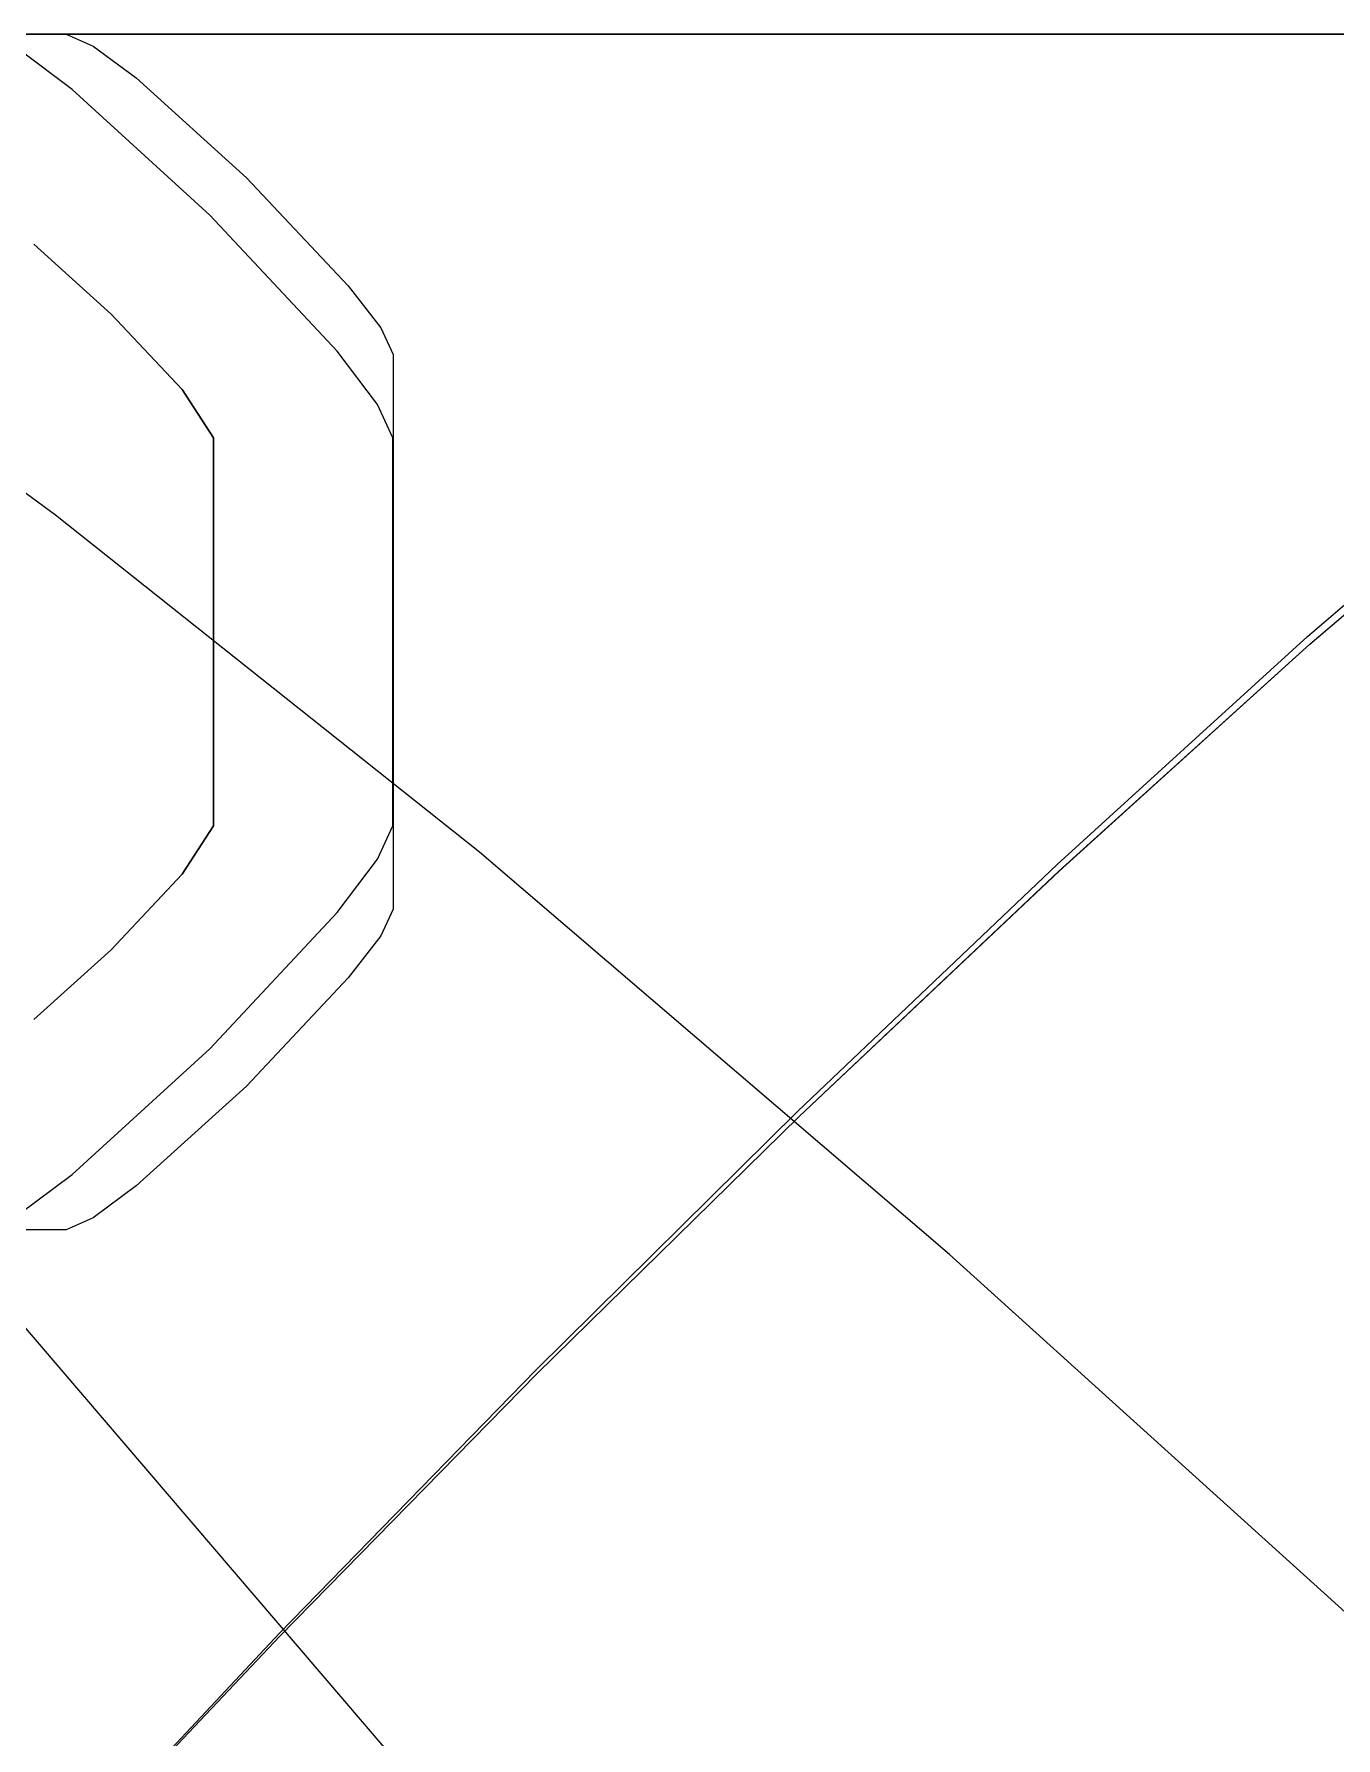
# Model space of a CAD drawing. Extents: x 0 to 141, y -114 to 28.
# Drawn here: x 19.75 to 50.49, y -12.92 to 27.3 of the extents above; entities that cross this region are included whole.
import ezdxf

# ---------------------------------------------------------------- set-up
doc = ezdxf.new("R2010")
doc.units = 0

msp = doc.modelspace()

# ---------------------------------------------------------------- linework, layer by layer
at = {"layer": 'Layer 1'}
for p, q in [((0, 27.2993), (70.5555, 27.2993)), ((141.111, 27.2993), (0, 27.2993)), ((141.111, 27.2993), (0, 27.2993)), ((141.111, 27.2993), (0, 27.2993)), ((0, 27.2993), (70.5555, 27.2993)), ((141.111, 27.2993), (0, 27.2993)), ((141.111, 27.2993), (0, 27.2993)), ((0, 27.2993), (70.5555, 27.2993)), ((141.111, 27.2993), (0, 27.2993)), ((0, 27.2993), (70.5555, 27.2993)), ((0, 27.2993), (70.5555, 27.2993)), ((0, 27.2993), (70.5555, 27.2993)), ((0, 27.2993), (70.5555, 27.2993)), ((0, 27.2993), (70.5555, 27.2993)), ((0, 27.2993), (70.5555, 27.2993)), ((0, 27.2993), (70.5555, 27.2993)), ((0, 27.2993), (70.5555, 27.2993)), ((0, 27.2993), (70.5555, 27.2993)), ((0, 27.2993), (70.5555, 27.2993)), ((0, 27.2993), (70.5555, 27.2993)), ((0, 27.2993), (70.5555, 27.2993)), ((0, 27.2993), (70.5555, 27.2993)), ((141.111, 27.2993), (0, 27.2993)), ((141.111, 27.2993), (0, 27.2993)), ((141.111, 27.2993), (0, 27.2993)), ((141.111, 27.2993), (0, 27.2993)), ((0, 27.2993), (70.5555, 27.2993)), ((0, 27.2993), (70.5555, 27.2993)), ((0, 27.2993), (70.5555, 27.2993)), ((0, 27.2993), (70.5555, 27.2993)), ((0, 27.2993), (70.5555, 27.2993)), ((141.111, 27.2993), (0, 27.2993)), ((0, 27.2993), (70.5555, 27.2993)), ((141.111, 27.2993), (0, 27.2993)), ((0, 27.2993), (70.5555, 27.2993)), ((0, 27.2993), (70.5555, 27.2993)), ((0, 27.2993), (70.5555, 27.2993)), ((0, 27.2993), (70.5555, 27.2993)), ((0, 27.2993), (70.5555, 27.2993)), ((0, 27.2993), (70.5555, 27.2993)), ((141.111, 27.2993), (0, 27.2993)), ((141.111, 27.2993), (0, 27.2993)), ((141.111, 27.2993), (0, 27.2993)), ((141.111, 27.2993), (0, 27.2993)), ((141.111, 27.2993), (0, 27.2993)), ((0, 27.2993), (70.5555, 27.2993)), ((0, 27.2993), (70.5555, 27.2993)), ((0, 27.2993), (70.5555, 27.2993)), ((0, 27.2993), (70.5555, 27.2993)), ((0, 27.2993), (70.5555, 27.2993)), ((141.111, 27.2993), (0, 27.2993)), ((141.111, 27.2993), (0, 27.2993)), ((141.111, 27.2993), (0, 27.2993)), ((0, 27.2993), (70.5555, 27.2993)), ((0, 27.2993), (70.5555, 27.2993)), ((141.111, 27.2993), (0, 27.2993)), ((0, 27.2993), (70.5555, 27.2993)), ((0, 27.2993), (70.5555, 27.2993)), ((0, 27.2993), (70.5555, 27.2993)), ((0, 27.2993), (70.5555, 27.2993)), ((0, 27.2993), (70.5555, 27.2993)), ((0, 27.2993), (70.5555, 27.2993)), ((0, 27.2993), (70.5555, 27.2993)), ((0, 27.2993), (70.5555, 27.2993)), ((0, 27.2993), (70.5555, 27.2993)), ((141.111, 27.2993), (0, 27.2993)), ((141.111, 27.2993), (0, 27.2993)), ((141.111, 27.2993), (0, 27.2993)), ((0, 27.2993), (70.5555, 27.2993)), ((0, 27.2993), (70.5555, 27.2993)), ((0, 27.2993), (70.5555, 27.2993)), ((0, 27.2993), (70.5555, 27.2993)), ((141.111, 27.2993), (0, 27.2993)), ((0, 27.2993), (70.5555, 27.2993)), ((141.111, 27.2993), (0, 27.2993)), ((0, 27.2993), (70.5555, 27.2993)), ((0, 27.2993), (70.5555, 27.2993)), ((0, 27.2993), (70.5555, 27.2993)), ((141.111, 27.2993), (0, 27.2993)), ((141.111, 27.2993), (0, 27.2993)), ((0, 27.2993), (70.5555, 27.2993)), ((141.111, 27.2993), (0, 27.2993)), ((0, 27.2993), (70.5555, 27.2993)), ((0, 27.2993), (70.5555, 27.2993)), ((141.111, 27.2993), (0, 27.2993)), ((0, 27.2993), (70.5555, 27.2993)), ((141.111, 27.2993), (0, 27.2993)), ((0, 27.2993), (70.5555, 27.2993)), ((0, 27.2993), (70.5555, 27.2993)), ((0, 27.2993), (70.5555, 27.2993)), ((0, 27.2993), (70.5555, 27.2993)), ((141.111, 27.2993), (0, 27.2993)), ((0, 27.2993), (70.5555, 27.2993)), ((141.111, 27.2993), (0, 27.2993)), ((141.111, 27.2993), (0, 27.2993)), ((0, 27.2993), (70.5555, 27.2993)), ((141.111, 27.2993), (0, 27.2993)), ((141.111, 27.2993), (0, 27.2993)), ((0, 27.2993), (70.5555, 27.2993)), ((0, 27.2993), (70.5555, 27.2993)), ((0, 27.2993), (70.5555, 27.2993)), ((141.111, 27.2993), (0, 27.2993)), ((0, 27.2993), (70.5555, 27.2993)), ((0, 27.2993), (70.5555, 27.2993)), ((0, 27.2993), (70.5555, 27.2993)), ((141.111, 27.2993), (0, 27.2993)), ((0, 27.2993), (70.5555, 27.2993)), ((0, 27.2993), (70.5555, 27.2993)), ((7.71482, 27.2993), (20.5071, 27.2993)), ((7.71482, 27.2993), (20.5071, 27.2993)), ((7.71482, 27.2993), (20.5071, 27.2993)), ((20.5071, 27.2993), (21.144178, 27.017146)), ((20.5071, 27.2993), (21.144178, 27.017146)), ((20.5071, 27.2993), (21.144178, 27.017146)), ((21.144178, 27.017146), (22.161958, 26.264402)), ((21.144178, 27.017146), (22.161958, 26.264402)), ((21.144178, 27.017146), (22.161958, 26.264402)), ((20.652623, 25.993373), (19.382169, 26.94158)), ((20.652623, 25.993373), (19.382169, 26.94158)), ((20.652623, 25.993373), (19.382169, 26.94158)), ((22.161958, 26.264402), (24.765538, 23.909437)), ((22.161958, 26.264402), (24.765538, 23.909437)), ((22.161958, 26.264402), (24.765538, 23.909437)), ((23.902513, 23.026913), (20.652623, 25.993373)), ((23.902513, 23.026913), (20.652623, 25.993373)), ((23.902513, 23.026913), (20.652623, 25.993373)), ((24.765538, 23.909437), (27.169673, 21.359005)), ((24.765538, 23.909437), (27.169673, 21.359005)), ((24.765538, 23.909437), (27.169673, 21.359005)), ((26.90342, 19.814245), (23.902513, 23.026913)), ((26.90342, 19.814245), (23.902513, 23.026913)), ((26.90342, 19.814245), (23.902513, 23.026913)), ((21.567163, 20.691412), (19.745133, 22.339458)), ((19.745133, 22.339458), (21.567163, 20.691412)), ((21.567163, 20.691412), (19.745133, 22.339458)), ((19.745133, 22.339458), (21.567163, 20.691412)), ((21.567163, 20.691412), (19.745133, 22.339458)), ((19.745133, 22.339458), (21.567163, 20.691412)), ((27.169673, 21.359005), (27.938148, 20.361924)), ((27.169673, 21.359005), (27.938148, 20.361924)), ((27.169673, 21.359005), (27.938148, 20.361924)), ((23.249561, 18.906586), (21.567163, 20.691412)), ((21.567163, 20.691412), (23.249561, 18.906586)), ((23.249561, 18.906586), (21.567163, 20.691412)), ((21.567163, 20.691412), (23.249561, 18.906586)), ((23.249561, 18.906586), (21.567163, 20.691412)), ((21.567163, 20.691412), (23.249561, 18.906586)), ((27.938148, 20.361924), (28.2262, 19.7377)), ((27.938148, 20.361924), (28.2262, 19.7377)), ((27.938148, 20.361924), (28.2262, 19.7377)), ((27.862648, 18.558281), (26.90342, 19.814245)), ((27.862648, 18.558281), (26.90342, 19.814245)), ((27.862648, 18.558281), (26.90342, 19.814245)), ((28.2262, 19.7377), (28.2262, 6.64319)), ((28.2262, 19.7377), (28.2262, 6.64319)), ((28.2262, 19.7377), (28.2262, 6.64319)), ((20.257338, 15.946454), (15.760453, 19.244655)), ((20.257338, 15.946454), (15.760453, 19.244655)), ((20.257338, 15.946454), (15.760453, 19.244655)), ((20.257338, 15.946454), (15.760453, 19.244655)), ((20.257338, 15.946454), (15.760453, 19.244655)), ((20.257338, 15.946454), (15.760453, 19.244655)), ((20.257338, 15.946454), (15.760453, 19.244655)), ((20.257338, 15.946454), (15.760453, 19.244655)), ((20.257338, 15.946454), (15.760453, 19.244655)), ((20.257338, 15.946454), (15.760453, 19.244655)), ((20.257338, 15.946454), (15.760453, 19.244655)), ((20.257338, 15.946454), (15.760453, 19.244655)), ((20.257338, 15.946454), (15.760453, 19.244655)), ((20.257338, 15.946454), (15.760453, 19.244655)), ((20.257338, 15.946454), (15.760453, 19.244655)), ((20.257338, 15.946454), (15.760453, 19.244655)), ((20.257338, 15.946454), (15.760453, 19.244655)), ((20.257338, 15.946454), (15.760453, 19.244655)), ((20.257338, 15.946454), (15.760453, 19.244655)), ((20.257338, 15.946454), (15.760453, 19.244655)), ((20.257338, 15.946454), (15.760453, 19.244655)), ((20.257338, 15.946454), (15.760453, 19.244655)), ((20.257338, 15.946454), (15.760453, 19.244655)), ((20.257338, 15.946454), (15.760453, 19.244655)), ((20.257338, 15.946454), (15.760453, 19.244655)), ((20.257338, 15.946454), (15.760453, 19.244655)), ((20.257338, 15.946454), (15.760453, 19.244655)), ((20.257338, 15.946454), (15.760453, 19.244655)), ((20.257338, 15.946454), (15.760453, 19.244655)), ((23.9889, 17.772), (23.249561, 18.906586)), ((23.249561, 18.906586), (23.9889, 17.772)), ((23.9889, 17.772), (23.249561, 18.906586)), ((23.249561, 18.906586), (23.9889, 17.772)), ((23.9889, 17.772), (23.249561, 18.906586)), ((23.249561, 18.906586), (23.9889, 17.772)), ((28.2222, 17.772), (27.862648, 18.558281)), ((28.2222, 17.772), (27.862648, 18.558281)), ((28.2222, 17.772), (27.862648, 18.558281)), ((23.9889, 8.60802), (23.9889, 17.772)), ((23.9889, 17.772), (23.9889, 8.60802)), ((23.9889, 8.60802), (23.9889, 17.772)), ((23.9889, 17.772), (23.9889, 8.60802)), ((23.9889, 8.60802), (23.9889, 17.772)), ((23.9889, 17.772), (23.9889, 8.60802)), ((28.2222, 8.6083), (28.2222, 17.772)), ((28.2222, 8.6083), (28.2222, 17.772)), ((28.2222, 8.6083), (28.2222, 17.772)), ((49.817876, 13.078222), (55.354216, 17.849802)), ((49.873107, 12.896801), (55.419989, 17.64462)), ((49.873107, 12.896801), (55.419989, 17.64462)), ((49.873107, 12.896801), (55.419989, 17.64462)), ((49.873107, 12.896801), (55.419989, 17.64462)), ((49.873107, 12.896801), (55.419989, 17.64462)), ((49.873107, 12.896801), (55.419989, 17.64462)), ((49.873107, 12.896801), (55.419989, 17.64462)), ((49.873107, 12.896801), (55.419989, 17.64462)), ((49.873107, 12.896801), (55.419989, 17.64462)), ((49.873107, 12.896801), (55.419989, 17.64462)), ((49.873107, 12.896801), (55.419989, 17.64462)), ((49.873107, 12.896801), (55.419989, 17.64462)), ((49.873107, 12.896801), (55.419989, 17.64462)), ((49.873107, 12.896801), (55.419989, 17.64462)), ((49.873107, 12.896801), (55.419989, 17.64462)), ((49.873107, 12.896801), (55.419989, 17.64462)), ((49.873107, 12.896801), (55.419989, 17.64462)), ((49.873107, 12.896801), (55.419989, 17.64462)), ((49.873107, 12.896801), (55.419989, 17.64462)), ((49.873107, 12.896801), (55.419989, 17.64462)), ((49.873107, 12.896801), (55.419989, 17.64462)), ((49.873107, 12.896801), (55.419989, 17.64462)), ((49.873107, 12.896801), (55.419989, 17.64462)), ((49.873107, 12.896801), (55.419989, 17.64462)), ((49.873107, 12.896801), (55.419989, 17.64462)), ((49.873107, 12.896801), (55.419989, 17.64462)), ((49.873107, 12.896801), (55.419989, 17.64462)), ((49.873107, 12.896801), (55.419989, 17.64462)), ((49.873107, 12.896801), (55.419989, 17.64462)), ((49.873107, 12.896801), (55.419989, 17.64462)), ((49.873107, 12.896801), (55.419989, 17.64462)), ((49.873107, 12.896801), (55.419989, 17.64462)), ((49.873107, 12.896801), (55.419989, 17.64462)), ((49.873107, 12.896801), (55.419989, 17.64462)), ((49.873615, 12.897537), (55.42026, 17.645125)), ((49.873615, 12.897537), (55.42026, 17.645125)), ((49.873615, 12.897537), (55.42026, 17.645125)), ((49.873615, 12.897537), (55.42026, 17.645125)), ((49.873615, 12.897537), (55.42026, 17.645125)), ((49.873615, 12.897537), (55.42026, 17.645125)), ((49.873615, 12.897537), (55.42026, 17.645125)), ((49.873615, 12.897537), (55.42026, 17.645125)), ((49.873615, 12.897537), (55.42026, 17.645125)), ((49.873615, 12.897537), (55.42026, 17.645125)), ((49.873615, 12.897537), (55.42026, 17.645125)), ((49.873615, 12.897537), (55.42026, 17.645125)), ((49.873615, 12.897537), (55.42026, 17.645125)), ((49.873615, 12.897537), (55.42026, 17.645125)), ((49.873615, 12.897537), (55.42026, 17.645125)), ((49.873615, 12.897537), (55.42026, 17.645125)), ((49.873615, 12.897537), (55.42026, 17.645125)), ((49.873615, 12.897537), (55.42026, 17.645125)), ((49.873615, 12.897537), (55.42026, 17.645125)), ((49.873615, 12.897537), (55.42026, 17.645125)), ((49.873615, 12.897537), (55.42026, 17.645125)), ((49.873615, 12.897537), (55.42026, 17.645125)), ((49.873615, 12.897537), (55.42026, 17.645125)), ((49.873615, 12.897537), (55.42026, 17.645125)), ((49.873615, 12.897537), (55.42026, 17.645125)), ((49.873615, 12.897537), (55.42026, 17.645125)), ((49.874702, 12.897203), (55.421508, 17.644902)), ((49.874702, 12.897203), (55.421508, 17.644902)), ((49.874702, 12.897203), (55.421508, 17.644902)), ((49.874702, 12.897203), (55.421508, 17.644902)), ((49.874702, 12.897203), (55.421508, 17.644902)), ((49.874702, 12.897203), (55.421508, 17.644902)), ((49.874702, 12.897203), (55.421508, 17.644902)), ((49.874702, 12.897203), (55.421508, 17.644902)), ((49.874702, 12.897203), (55.421508, 17.644902)), ((49.874702, 12.897203), (55.421508, 17.644902)), ((49.874702, 12.897203), (55.421508, 17.644902)), ((49.874702, 12.897203), (55.421508, 17.644902)), ((49.874702, 12.897203), (55.421508, 17.644902)), ((49.874702, 12.897203), (55.421508, 17.644902)), ((49.874702, 12.897203), (55.421508, 17.644902)), ((49.874702, 12.897203), (55.421508, 17.644902)), ((49.874702, 12.897203), (55.421508, 17.644902)), ((49.874702, 12.897203), (55.421508, 17.644902)), ((49.874702, 12.897203), (55.421508, 17.644902)), ((49.874702, 12.897203), (55.421508, 17.644902)), ((49.874702, 12.897203), (55.421508, 17.644902)), ((49.874702, 12.897203), (55.421508, 17.644902)), ((49.874702, 12.897203), (55.421508, 17.644902)), ((49.874702, 12.897203), (55.421508, 17.644902)), ((49.874702, 12.897203), (55.421508, 17.644902)), ((49.874702, 12.897203), (55.421508, 17.644902)), ((49.874702, 12.897203), (55.421508, 17.644902)), ((49.874702, 12.897203), (55.421508, 17.644902)), ((49.874702, 12.897203), (55.421508, 17.644902)), ((49.874702, 12.897203), (55.421508, 17.644902)), ((49.874702, 12.897203), (55.421508, 17.644902)), ((49.874702, 12.897203), (55.421508, 17.644902)), ((49.874702, 12.897203), (55.421508, 17.644902)), ((49.874702, 12.897203), (55.421508, 17.644902)), ((49.874702, 12.897203), (55.421508, 17.644902)), ((49.874702, 12.897203), (55.421508, 17.644902)), ((49.874702, 12.897203), (55.421508, 17.644902)), ((49.874702, 12.897203), (55.421508, 17.644902)), ((49.874702, 12.897203), (55.421508, 17.644902)), ((49.874702, 12.897203), (55.421508, 17.644902)), ((30.268111, 7.990569), (20.257338, 15.946454)), ((30.268111, 7.990569), (20.257338, 15.946454)), ((30.268111, 7.990569), (20.257338, 15.946454)), ((30.268111, 7.990569), (20.257338, 15.946454)), ((30.268111, 7.990569), (20.257338, 15.946454)), ((30.268111, 7.990569), (20.257338, 15.946454)), ((30.268111, 7.990569), (20.257338, 15.946454)), ((30.268111, 7.990569), (20.257338, 15.946454)), ((30.268111, 7.990569), (20.257338, 15.946454)), ((30.268111, 7.990569), (20.257338, 15.946454)), ((30.268111, 7.990569), (20.257338, 15.946454)), ((30.268111, 7.990569), (20.257338, 15.946454)), ((30.268111, 7.990569), (20.257338, 15.946454)), ((30.268111, 7.990569), (20.257338, 15.946454)), ((30.268111, 7.990569), (20.257338, 15.946454)), ((30.268111, 7.990569), (20.257338, 15.946454)), ((30.268111, 7.990569), (20.257338, 15.946454)), ((30.268111, 7.990569), (20.257338, 15.946454)), ((30.268111, 7.990569), (20.257338, 15.946454)), ((30.268111, 7.990569), (20.257338, 15.946454)), ((30.268111, 7.990569), (20.257338, 15.946454)), ((30.268111, 7.990569), (20.257338, 15.946454)), ((30.268111, 7.990569), (20.257338, 15.946454)), ((30.268111, 7.990569), (20.257338, 15.946454)), ((30.268111, 7.990569), (20.257338, 15.946454)), ((30.268111, 7.990569), (20.257338, 15.946454)), ((30.268111, 7.990569), (20.257338, 15.946454)), ((30.268111, 7.990569), (20.257338, 15.946454)), ((30.268111, 7.990569), (20.257338, 15.946454)), ((43.905222, 7.698022), (49.817876, 13.078222)), ((43.948784, 7.543131), (49.873107, 12.896801)), ((43.948784, 7.543131), (49.873107, 12.896801)), ((43.948784, 7.543131), (49.873107, 12.896801)), ((43.948784, 7.543131), (49.873107, 12.896801)), ((43.948784, 7.543131), (49.873107, 12.896801)), ((43.948784, 7.543131), (49.873107, 12.896801)), ((43.948784, 7.543131), (49.873107, 12.896801)), ((43.948784, 7.543131), (49.873107, 12.896801)), ((43.948784, 7.543131), (49.873107, 12.896801)), ((43.948784, 7.543131), (49.873107, 12.896801)), ((43.948784, 7.543131), (49.873107, 12.896801)), ((43.948784, 7.543131), (49.873107, 12.896801)), ((43.948784, 7.543131), (49.873107, 12.896801)), ((43.948784, 7.543131), (49.873107, 12.896801)), ((43.948784, 7.543131), (49.873107, 12.896801)), ((43.948784, 7.543131), (49.873107, 12.896801)), ((43.948784, 7.543131), (49.873107, 12.896801)), ((43.948784, 7.543131), (49.873107, 12.896801)), ((43.948784, 7.543131), (49.873107, 12.896801)), ((43.948784, 7.543131), (49.873107, 12.896801)), ((43.948784, 7.543131), (49.873107, 12.896801)), ((43.948784, 7.543131), (49.873107, 12.896801)), ((43.948784, 7.543131), (49.873107, 12.896801)), ((43.948784, 7.543131), (49.873107, 12.896801)), ((43.948784, 7.543131), (49.873107, 12.896801)), ((43.948784, 7.543131), (49.873107, 12.896801)), ((43.948784, 7.543131), (49.873107, 12.896801)), ((43.948784, 7.543131), (49.873107, 12.896801)), ((43.948784, 7.543131), (49.873107, 12.896801)), ((43.948784, 7.543131), (49.873107, 12.896801)), ((43.948784, 7.543131), (49.873107, 12.896801)), ((43.948784, 7.543131), (49.873107, 12.896801)), ((43.948784, 7.543131), (49.873107, 12.896801)), ((43.948784, 7.543131), (49.873107, 12.896801)), ((43.949448, 7.544117), (49.873615, 12.897537)), ((43.949448, 7.544117), (49.873615, 12.897537)), ((43.949448, 7.544117), (49.873615, 12.897537)), ((43.949448, 7.544117), (49.873615, 12.897537)), ((43.949448, 7.544117), (49.873615, 12.897537)), ((43.949448, 7.544117), (49.873615, 12.897537)), ((43.949448, 7.544117), (49.873615, 12.897537)), ((43.949448, 7.544117), (49.873615, 12.897537)), ((43.949448, 7.544117), (49.873615, 12.897537)), ((43.949448, 7.544117), (49.873615, 12.897537)), ((43.949448, 7.544117), (49.873615, 12.897537)), ((43.949448, 7.544117), (49.873615, 12.897537)), ((43.949448, 7.544117), (49.873615, 12.897537)), ((43.949448, 7.544117), (49.873615, 12.897537)), ((43.949448, 7.544117), (49.873615, 12.897537)), ((43.949448, 7.544117), (49.873615, 12.897537)), ((43.949448, 7.544117), (49.873615, 12.897537)), ((43.949448, 7.544117), (49.873615, 12.897537)), ((43.949448, 7.544117), (49.873615, 12.897537)), ((43.949448, 7.544117), (49.873615, 12.897537)), ((43.949448, 7.544117), (49.873615, 12.897537)), ((43.949448, 7.544117), (49.873615, 12.897537)), ((43.949448, 7.544117), (49.873615, 12.897537)), ((43.949448, 7.544117), (49.873615, 12.897537)), ((43.949448, 7.544117), (49.873615, 12.897537)), ((43.949448, 7.544117), (49.873615, 12.897537)), ((43.950366, 7.543658), (49.874702, 12.897203)), ((43.950366, 7.543658), (49.874702, 12.897203)), ((43.950366, 7.543658), (49.874702, 12.897203)), ((43.950366, 7.543658), (49.874702, 12.897203)), ((43.950366, 7.543658), (49.874702, 12.897203)), ((43.950366, 7.543658), (49.874702, 12.897203)), ((43.950366, 7.543658), (49.874702, 12.897203)), ((43.950366, 7.543658), (49.874702, 12.897203)), ((43.950366, 7.543658), (49.874702, 12.897203)), ((43.950366, 7.543658), (49.874702, 12.897203)), ((43.950366, 7.543658), (49.874702, 12.897203)), ((43.950366, 7.543658), (49.874702, 12.897203)), ((43.950366, 7.543658), (49.874702, 12.897203)), ((43.950366, 7.543658), (49.874702, 12.897203)), ((43.950366, 7.543658), (49.874702, 12.897203)), ((43.950366, 7.543658), (49.874702, 12.897203)), ((43.950366, 7.543658), (49.874702, 12.897203)), ((43.950366, 7.543658), (49.874702, 12.897203)), ((43.950366, 7.543658), (49.874702, 12.897203)), ((43.950366, 7.543658), (49.874702, 12.897203)), ((43.950366, 7.543658), (49.874702, 12.897203)), ((43.950366, 7.543658), (49.874702, 12.897203)), ((43.950366, 7.543658), (49.874702, 12.897203)), ((43.950366, 7.543658), (49.874702, 12.897203)), ((43.950366, 7.543658), (49.874702, 12.897203)), ((43.950366, 7.543658), (49.874702, 12.897203)), ((43.950366, 7.543658), (49.874702, 12.897203)), ((43.950366, 7.543658), (49.874702, 12.897203)), ((43.950366, 7.543658), (49.874702, 12.897203)), ((43.950366, 7.543658), (49.874702, 12.897203)), ((43.950366, 7.543658), (49.874702, 12.897203)), ((43.950366, 7.543658), (49.874702, 12.897203)), ((43.950366, 7.543658), (49.874702, 12.897203)), ((43.950366, 7.543658), (49.874702, 12.897203)), ((43.950366, 7.543658), (49.874702, 12.897203)), ((43.950366, 7.543658), (49.874702, 12.897203)), ((43.950366, 7.543658), (49.874702, 12.897203)), ((43.950366, 7.543658), (49.874702, 12.897203)), ((43.950366, 7.543658), (49.874702, 12.897203)), ((43.950366, 7.543658), (49.874702, 12.897203)), ((23.249416, 7.47293), (23.9889, 8.60802)), ((23.9889, 8.60802), (23.249416, 7.472859)), ((23.249416, 7.47293), (23.9889, 8.60802)), ((23.9889, 8.60802), (23.249416, 7.472859)), ((23.249416, 7.47293), (23.9889, 8.60802)), ((23.9889, 8.60802), (23.249416, 7.472859)), ((27.862644, 7.821738), (28.2222, 8.6083)), ((27.862644, 7.821738), (28.2222, 8.6083)), ((27.862644, 7.821738), (28.2222, 8.6083)), ((26.903406, 6.565379), (27.862644, 7.821738)), ((26.903406, 6.565379), (27.862644, 7.821738)), ((26.903406, 6.565379), (27.862644, 7.821738)), ((41.361728, -1.504802), (30.268111, 7.990569)), ((41.361728, -1.504802), (30.268111, 7.990569)), ((41.361728, -1.504802), (30.268111, 7.990569)), ((41.361728, -1.504802), (30.268111, 7.990569)), ((41.361728, -1.504802), (30.268111, 7.990569)), ((41.361728, -1.504802), (30.268111, 7.990569)), ((41.361728, -1.504802), (30.268111, 7.990569)), ((41.361728, -1.504802), (30.268111, 7.990569)), ((41.361728, -1.504802), (30.268111, 7.990569)), ((41.361728, -1.504802), (30.268111, 7.990569)), ((41.361728, -1.504802), (30.268111, 7.990569)), ((41.361728, -1.504802), (30.268111, 7.990569)), ((41.361728, -1.504802), (30.268111, 7.990569)), ((41.361728, -1.504802), (30.268111, 7.990569)), ((41.361728, -1.504802), (30.268111, 7.990569)), ((41.361728, -1.504802), (30.268111, 7.990569)), ((41.361728, -1.504802), (30.268111, 7.990569)), ((41.361728, -1.504802), (30.268111, 7.990569)), ((41.361728, -1.504802), (30.268111, 7.990569)), ((41.361728, -1.504802), (30.268111, 7.990569)), ((41.361728, -1.504802), (30.268111, 7.990569)), ((41.361728, -1.504802), (30.268111, 7.990569)), ((41.361728, -1.504802), (30.268111, 7.990569)), ((41.361728, -1.504802), (30.268111, 7.990569)), ((41.361728, -1.504802), (30.268111, 7.990569)), ((41.361728, -1.504802), (30.268111, 7.990569)), ((41.361728, -1.504802), (30.268111, 7.990569)), ((41.361728, -1.504802), (30.268111, 7.990569)), ((41.361728, -1.504802), (30.268111, 7.990569)), ((37.779743, 1.87402), (43.905222, 7.698022)), ((21.566675, 5.687256), (23.249416, 7.47293)), ((21.566675, 5.687256), (23.249416, 7.47293)), ((21.566675, 5.687256), (23.249416, 7.47293)), ((23.249416, 7.472859), (21.566675, 5.687089)), ((23.249416, 7.472859), (21.566675, 5.687089)), ((23.249416, 7.472859), (21.566675, 5.687089)), ((37.810901, 1.747517), (43.948784, 7.543131)), ((37.810901, 1.747517), (43.948784, 7.543131)), ((37.810901, 1.747517), (43.948784, 7.543131)), ((37.810901, 1.747517), (43.948784, 7.543131)), ((37.810901, 1.747517), (43.948784, 7.543131)), ((37.810901, 1.747517), (43.948784, 7.543131)), ((37.810901, 1.747517), (43.948784, 7.543131)), ((37.810901, 1.747517), (43.948784, 7.543131)), ((37.810901, 1.747517), (43.948784, 7.543131)), ((37.810901, 1.747517), (43.948784, 7.543131)), ((37.810901, 1.747517), (43.948784, 7.543131)), ((37.810901, 1.747517), (43.948784, 7.543131)), ((37.810901, 1.747517), (43.948784, 7.543131)), ((37.810901, 1.747517), (43.948784, 7.543131)), ((37.810901, 1.747517), (43.948784, 7.543131)), ((37.810901, 1.747517), (43.948784, 7.543131)), ((37.810901, 1.747517), (43.948784, 7.543131)), ((37.810901, 1.747517), (43.948784, 7.543131)), ((37.810901, 1.747517), (43.948784, 7.543131)), ((37.810901, 1.747517), (43.948784, 7.543131)), ((37.810901, 1.747517), (43.948784, 7.543131)), ((37.810901, 1.747517), (43.948784, 7.543131)), ((37.810901, 1.747517), (43.948784, 7.543131)), ((37.810901, 1.747517), (43.948784, 7.543131)), ((37.810901, 1.747517), (43.948784, 7.543131)), ((37.810901, 1.747517), (43.948784, 7.543131)), ((37.810901, 1.747517), (43.948784, 7.543131)), ((37.810901, 1.747517), (43.948784, 7.543131)), ((37.810901, 1.747517), (43.948784, 7.543131)), ((37.810901, 1.747517), (43.948784, 7.543131)), ((37.810901, 1.747517), (43.948784, 7.543131)), ((37.810901, 1.747517), (43.948784, 7.543131)), ((37.810901, 1.747517), (43.948784, 7.543131)), ((37.810901, 1.747517), (43.948784, 7.543131)), ((37.811649, 1.748757), (43.949448, 7.544117)), ((37.811649, 1.748757), (43.949448, 7.544117)), ((37.811649, 1.748757), (43.949448, 7.544117)), ((37.811649, 1.748757), (43.949448, 7.544117)), ((37.811649, 1.748757), (43.949448, 7.544117)), ((37.811649, 1.748757), (43.949448, 7.544117)), ((37.811649, 1.748757), (43.949448, 7.544117)), ((37.811649, 1.748757), (43.949448, 7.544117)), ((37.811649, 1.748757), (43.949448, 7.544117)), ((37.811649, 1.748757), (43.949448, 7.544117)), ((37.811649, 1.748757), (43.949448, 7.544117)), ((37.811649, 1.748757), (43.949448, 7.544117)), ((37.811649, 1.748757), (43.949448, 7.544117)), ((37.811649, 1.748757), (43.949448, 7.544117)), ((37.811649, 1.748757), (43.949448, 7.544117)), ((37.811649, 1.748757), (43.949448, 7.544117)), ((37.811649, 1.748757), (43.949448, 7.544117)), ((37.811649, 1.748757), (43.949448, 7.544117)), ((37.811649, 1.748757), (43.949448, 7.544117)), ((37.811649, 1.748757), (43.949448, 7.544117)), ((37.811649, 1.748757), (43.949448, 7.544117)), ((37.811649, 1.748757), (43.949448, 7.544117)), ((37.811649, 1.748757), (43.949448, 7.544117)), ((37.811649, 1.748757), (43.949448, 7.544117)), ((37.811649, 1.748757), (43.949448, 7.544117)), ((37.811649, 1.748757), (43.949448, 7.544117)), ((37.812396, 1.748163), (43.950366, 7.543658)), ((37.812396, 1.748163), (43.950366, 7.543658)), ((37.812396, 1.748163), (43.950366, 7.543658)), ((37.812396, 1.748163), (43.950366, 7.543658)), ((37.812396, 1.748163), (43.950366, 7.543658)), ((37.812396, 1.748163), (43.950366, 7.543658)), ((37.812396, 1.748163), (43.950366, 7.543658)), ((37.812396, 1.748163), (43.950366, 7.543658)), ((37.812396, 1.748163), (43.950366, 7.543658)), ((37.812396, 1.748163), (43.950366, 7.543658)), ((37.812396, 1.748163), (43.950366, 7.543658)), ((37.812396, 1.748163), (43.950366, 7.543658)), ((37.812396, 1.748163), (43.950366, 7.543658)), ((37.812396, 1.748163), (43.950366, 7.543658)), ((37.812396, 1.748163), (43.950366, 7.543658)), ((37.812396, 1.748163), (43.950366, 7.543658)), ((37.812396, 1.748163), (43.950366, 7.543658)), ((37.812396, 1.748163), (43.950366, 7.543658)), ((37.812396, 1.748163), (43.950366, 7.543658)), ((37.812396, 1.748163), (43.950366, 7.543658)), ((37.812396, 1.748163), (43.950366, 7.543658)), ((37.812396, 1.748163), (43.950366, 7.543658)), ((37.812396, 1.748163), (43.950366, 7.543658)), ((37.812396, 1.748163), (43.950366, 7.543658)), ((37.812396, 1.748163), (43.950366, 7.543658)), ((37.812396, 1.748163), (43.950366, 7.543658)), ((37.812396, 1.748163), (43.950366, 7.543658)), ((37.812396, 1.748163), (43.950366, 7.543658)), ((37.812396, 1.748163), (43.950366, 7.543658)), ((37.812396, 1.748163), (43.950366, 7.543658)), ((37.812396, 1.748163), (43.950366, 7.543658)), ((37.812396, 1.748163), (43.950366, 7.543658)), ((37.812396, 1.748163), (43.950366, 7.543658)), ((37.812396, 1.748163), (43.950366, 7.543658)), ((37.812396, 1.748163), (43.950366, 7.543658)), ((37.812396, 1.748163), (43.950366, 7.543658)), ((37.812396, 1.748163), (43.950366, 7.543658)), ((37.812396, 1.748163), (43.950366, 7.543658)), ((37.812396, 1.748163), (43.950366, 7.543658)), ((37.812396, 1.748163), (43.950366, 7.543658)), ((23.902475, 3.351771), (26.903406, 6.565379)), ((23.902475, 3.351771), (26.903406, 6.565379)), ((23.902475, 3.351771), (26.903406, 6.565379)), ((28.2262, 6.64319), (27.938148, 6.018802)), ((28.2262, 6.64319), (27.938148, 6.018802)), ((28.2262, 6.64319), (27.938148, 6.018802)), ((19.744247, 4.038415), (21.566675, 5.687256)), ((19.744247, 4.038415), (21.566675, 5.687256)), ((19.744247, 4.038415), (21.566675, 5.687256)), ((21.566675, 5.687089), (19.744247, 4.038162)), ((21.566675, 5.687089), (19.744247, 4.038162)), ((21.566675, 5.687089), (19.744247, 4.038162)), ((27.938148, 6.018802), (27.169673, 5.021253)), ((27.938148, 6.018802), (27.169673, 5.021253)), ((27.938148, 6.018802), (27.169673, 5.021253)), ((27.169673, 5.021253), (24.765538, 2.469371)), ((27.169673, 5.021253), (24.765538, 2.469371)), ((27.169673, 5.021253), (24.765538, 2.469371)), ((20.652581, 0.384474), (23.902475, 3.351771)), ((20.652581, 0.384474), (23.902475, 3.351771)), ((20.652581, 0.384474), (23.902475, 3.351771)), ((24.765538, 2.469371), (22.161958, 0.112946)), ((24.765538, 2.469371), (22.161958, 0.112946)), ((24.765538, 2.469371), (22.161958, 0.112946)), ((31.604932, -4.228963), (37.779743, 1.87402)), ((31.623338, -4.326137), (37.810901, 1.747517)), ((31.623338, -4.326137), (37.810901, 1.747517)), ((31.623338, -4.326137), (37.810901, 1.747517)), ((31.623338, -4.326137), (37.810901, 1.747517)), ((31.623338, -4.326137), (37.810901, 1.747517)), ((31.623338, -4.326137), (37.810901, 1.747517)), ((31.623338, -4.326137), (37.810901, 1.747517)), ((31.623338, -4.326137), (37.810901, 1.747517)), ((31.623338, -4.326137), (37.810901, 1.747517)), ((31.623338, -4.326137), (37.810901, 1.747517)), ((31.623338, -4.326137), (37.810901, 1.747517)), ((31.623338, -4.326137), (37.810901, 1.747517)), ((31.623338, -4.326137), (37.810901, 1.747517)), ((31.623338, -4.326137), (37.810901, 1.747517)), ((31.623338, -4.326137), (37.810901, 1.747517)), ((31.623338, -4.326137), (37.810901, 1.747517)), ((31.623338, -4.326137), (37.810901, 1.747517)), ((31.623338, -4.326137), (37.810901, 1.747517)), ((31.623338, -4.326137), (37.810901, 1.747517)), ((31.623338, -4.326137), (37.810901, 1.747517)), ((31.623338, -4.326137), (37.810901, 1.747517)), ((31.623338, -4.326137), (37.810901, 1.747517)), ((31.623338, -4.326137), (37.810901, 1.747517)), ((31.623338, -4.326137), (37.810901, 1.747517)), ((31.623338, -4.326137), (37.810901, 1.747517)), ((31.623338, -4.326137), (37.810901, 1.747517)), ((31.623338, -4.326137), (37.810901, 1.747517)), ((31.623338, -4.326137), (37.810901, 1.747517)), ((31.623338, -4.326137), (37.810901, 1.747517)), ((31.623338, -4.326137), (37.810901, 1.747517)), ((31.623338, -4.326137), (37.810901, 1.747517)), ((31.623338, -4.326137), (37.810901, 1.747517)), ((31.623338, -4.326137), (37.810901, 1.747517)), ((31.623338, -4.326137), (37.810901, 1.747517)), ((31.624109, -4.32465), (37.811649, 1.748757)), ((31.624109, -4.32465), (37.811649, 1.748757)), ((31.624109, -4.32465), (37.811649, 1.748757)), ((31.624109, -4.32465), (37.811649, 1.748757)), ((31.624109, -4.32465), (37.811649, 1.748757)), ((31.624109, -4.32465), (37.811649, 1.748757)), ((31.624109, -4.32465), (37.811649, 1.748757)), ((31.624109, -4.32465), (37.811649, 1.748757)), ((31.624109, -4.32465), (37.811649, 1.748757)), ((31.624109, -4.32465), (37.811649, 1.748757)), ((31.624109, -4.32465), (37.811649, 1.748757)), ((31.624109, -4.32465), (37.811649, 1.748757)), ((31.624109, -4.32465), (37.811649, 1.748757)), ((31.624109, -4.32465), (37.811649, 1.748757)), ((31.624109, -4.32465), (37.811649, 1.748757)), ((31.624109, -4.32465), (37.811649, 1.748757)), ((31.624109, -4.32465), (37.811649, 1.748757)), ((31.624109, -4.32465), (37.811649, 1.748757)), ((31.624109, -4.32465), (37.811649, 1.748757)), ((31.624109, -4.32465), (37.811649, 1.748757)), ((31.624109, -4.32465), (37.811649, 1.748757)), ((31.624109, -4.32465), (37.811649, 1.748757)), ((31.624109, -4.32465), (37.811649, 1.748757)), ((31.624109, -4.32465), (37.811649, 1.748757)), ((31.624109, -4.32465), (37.811649, 1.748757)), ((31.624109, -4.32465), (37.811649, 1.748757)), ((31.624688, -4.325388), (37.812396, 1.748163)), ((31.624688, -4.325388), (37.812396, 1.748163)), ((31.624688, -4.325388), (37.812396, 1.748163)), ((31.624688, -4.325388), (37.812396, 1.748163)), ((31.624688, -4.325388), (37.812396, 1.748163)), ((31.624688, -4.325388), (37.812396, 1.748163)), ((31.624688, -4.325388), (37.812396, 1.748163)), ((31.624688, -4.325388), (37.812396, 1.748163)), ((31.624688, -4.325388), (37.812396, 1.748163)), ((31.624688, -4.325388), (37.812396, 1.748163)), ((31.624688, -4.325388), (37.812396, 1.748163)), ((31.624688, -4.325388), (37.812396, 1.748163)), ((31.624688, -4.325388), (37.812396, 1.748163)), ((31.624688, -4.325388), (37.812396, 1.748163)), ((31.624688, -4.325388), (37.812396, 1.748163)), ((31.624688, -4.325388), (37.812396, 1.748163)), ((31.624688, -4.325388), (37.812396, 1.748163)), ((31.624688, -4.325388), (37.812396, 1.748163)), ((31.624688, -4.325388), (37.812396, 1.748163)), ((31.624688, -4.325388), (37.812396, 1.748163)), ((31.624688, -4.325388), (37.812396, 1.748163)), ((31.624688, -4.325388), (37.812396, 1.748163)), ((31.624688, -4.325388), (37.812396, 1.748163)), ((31.624688, -4.325388), (37.812396, 1.748163)), ((31.624688, -4.325388), (37.812396, 1.748163)), ((31.624688, -4.325388), (37.812396, 1.748163)), ((31.624688, -4.325388), (37.812396, 1.748163)), ((31.624688, -4.325388), (37.812396, 1.748163)), ((31.624688, -4.325388), (37.812396, 1.748163)), ((31.624688, -4.325388), (37.812396, 1.748163)), ((31.624688, -4.325388), (37.812396, 1.748163)), ((31.624688, -4.325388), (37.812396, 1.748163)), ((31.624688, -4.325388), (37.812396, 1.748163)), ((31.624688, -4.325388), (37.812396, 1.748163)), ((31.624688, -4.325388), (37.812396, 1.748163)), ((31.624688, -4.325388), (37.812396, 1.748163)), ((31.624688, -4.325388), (37.812396, 1.748163)), ((31.624688, -4.325388), (37.812396, 1.748163)), ((31.624688, -4.325388), (37.812396, 1.748163)), ((31.624688, -4.325388), (37.812396, 1.748163)), ((19.382141, -0.563995), (20.652581, 0.384474)), ((19.382141, -0.563995), (20.652581, 0.384474)), ((19.382141, -0.563995), (20.652581, 0.384474)), ((22.161958, 0.112946), (21.144178, -0.640281)), ((22.161958, 0.112946), (21.144178, -0.640281)), ((22.161958, 0.112946), (21.144178, -0.640281)), ((21.144178, -0.640281), (20.5071, -0.922618)), ((21.144178, -0.640281), (20.5071, -0.922618)), ((21.144178, -0.640281), (20.5071, -0.922618)), ((20.5071, -0.922618), (14.1111, -0.922618)), ((20.5071, -0.922618), (14.1111, -0.922618)), ((20.5071, -0.922618), (14.1111, -0.922618)), ((53.210399, -12.211867), (41.361728, -1.504802)), ((53.210399, -12.211867), (41.361728, -1.504802)), ((53.210399, -12.211867), (41.361728, -1.504802)), ((53.210399, -12.211867), (41.361728, -1.504802)), ((53.210399, -12.211867), (41.361728, -1.504802)), ((53.210399, -12.211867), (41.361728, -1.504802)), ((53.210399, -12.211867), (41.361728, -1.504802)), ((53.210399, -12.211867), (41.361728, -1.504802)), ((53.210399, -12.211867), (41.361728, -1.504802)), ((53.210399, -12.211867), (41.361728, -1.504802)), ((53.210399, -12.211867), (41.361728, -1.504802)), ((53.210399, -12.211867), (41.361728, -1.504802)), ((53.210399, -12.211867), (41.361728, -1.504802)), ((53.210399, -12.211867), (41.361728, -1.504802)), ((53.210399, -12.211867), (41.361728, -1.504802)), ((53.210399, -12.211867), (41.361728, -1.504802)), ((53.210399, -12.211867), (41.361728, -1.504802)), ((53.210399, -12.211867), (41.361728, -1.504802)), ((53.210399, -12.211867), (41.361728, -1.504802)), ((53.210399, -12.211867), (41.361728, -1.504802)), ((53.210399, -12.211867), (41.361728, -1.504802)), ((53.210399, -12.211867), (41.361728, -1.504802)), ((53.210399, -12.211867), (41.361728, -1.504802)), ((53.210399, -12.211867), (41.361728, -1.504802)), ((53.210399, -12.211867), (41.361728, -1.504802)), ((53.210399, -12.211867), (41.361728, -1.504802)), ((53.210399, -12.211867), (41.361728, -1.504802)), ((53.210399, -12.211867), (41.361728, -1.504802)), ((53.210399, -12.211867), (41.361728, -1.504802)), ((19.308827, -2.968875), (28.804224, -14.062516)), ((19.308827, -2.968875), (28.804224, -14.062516)), ((19.308827, -2.968875), (28.804224, -14.062516)), ((19.308827, -2.968875), (28.804224, -14.062516)), ((19.308827, -2.968875), (28.804224, -14.062516)), ((19.308827, -2.968875), (28.804224, -14.062516)), ((19.308827, -2.968875), (28.804224, -14.062516)), ((19.308827, -2.968875), (28.804224, -14.062516)), ((19.308827, -2.968875), (28.804224, -14.062516)), ((19.308827, -2.968875), (28.804224, -14.062516)), ((19.308827, -2.968875), (28.804224, -14.062516)), ((19.308827, -2.968875), (28.804224, -14.062516)), ((19.308827, -2.968875), (28.804224, -14.062516)), ((19.308827, -2.968875), (28.804224, -14.062516)), ((19.308827, -2.968875), (28.804224, -14.062516)), ((19.308827, -2.968875), (28.804224, -14.062516)), ((19.308827, -2.968875), (28.804224, -14.062516)), ((19.308827, -2.968875), (28.804224, -14.062516)), ((25.544279, -10.446106), (31.604932, -4.228963)), ((25.549975, -10.513926), (31.623338, -4.326137)), ((25.549975, -10.513926), (31.623338, -4.326137)), ((25.549975, -10.513926), (31.623338, -4.326137)), ((25.549975, -10.513926), (31.623338, -4.326137)), ((25.549975, -10.513926), (31.623338, -4.326137)), ((25.549975, -10.513926), (31.623338, -4.326137)), ((25.549975, -10.513926), (31.623338, -4.326137)), ((25.549975, -10.513926), (31.623338, -4.326137)), ((25.549975, -10.513926), (31.623338, -4.326137)), ((25.549975, -10.513926), (31.623338, -4.326137)), ((25.549975, -10.513926), (31.623338, -4.326137)), ((25.549975, -10.513926), (31.623338, -4.326137)), ((25.549975, -10.513926), (31.623338, -4.326137)), ((25.549975, -10.513926), (31.623338, -4.326137)), ((25.549975, -10.513926), (31.623338, -4.326137)), ((25.549975, -10.513926), (31.623338, -4.326137)), ((25.549975, -10.513926), (31.623338, -4.326137)), ((25.549975, -10.513926), (31.623338, -4.326137)), ((25.549975, -10.513926), (31.623338, -4.326137)), ((25.549975, -10.513926), (31.623338, -4.326137)), ((25.549975, -10.513926), (31.623338, -4.326137)), ((25.549975, -10.513926), (31.623338, -4.326137)), ((25.549975, -10.513926), (31.623338, -4.326137)), ((25.549975, -10.513926), (31.623338, -4.326137)), ((25.549975, -10.513926), (31.623338, -4.326137)), ((25.549975, -10.513926), (31.623338, -4.326137)), ((25.549975, -10.513926), (31.623338, -4.326137)), ((25.549975, -10.513926), (31.623338, -4.326137)), ((25.549975, -10.513926), (31.623338, -4.326137)), ((25.549975, -10.513926), (31.623338, -4.326137)), ((25.549975, -10.513926), (31.623338, -4.326137)), ((25.549975, -10.513926), (31.623338, -4.326137)), ((25.549975, -10.513926), (31.623338, -4.326137)), ((25.549975, -10.513926), (31.623338, -4.326137)), ((25.550719, -10.512212), (31.624109, -4.32465)), ((25.550719, -10.512212), (31.624109, -4.32465)), ((25.550719, -10.512212), (31.624109, -4.32465)), ((25.550719, -10.512212), (31.624109, -4.32465)), ((25.550719, -10.512212), (31.624109, -4.32465)), ((25.550719, -10.512212), (31.624109, -4.32465)), ((25.550719, -10.512212), (31.624109, -4.32465)), ((25.550719, -10.512212), (31.624109, -4.32465)), ((25.550719, -10.512212), (31.624109, -4.32465)), ((25.550719, -10.512212), (31.624109, -4.32465)), ((25.550719, -10.512212), (31.624109, -4.32465)), ((25.550719, -10.512212), (31.624109, -4.32465)), ((25.550719, -10.512212), (31.624109, -4.32465)), ((25.550719, -10.512212), (31.624109, -4.32465)), ((25.550719, -10.512212), (31.624109, -4.32465)), ((25.550719, -10.512212), (31.624109, -4.32465)), ((25.550719, -10.512212), (31.624109, -4.32465)), ((25.550719, -10.512212), (31.624109, -4.32465)), ((25.550719, -10.512212), (31.624109, -4.32465)), ((25.550719, -10.512212), (31.624109, -4.32465)), ((25.550719, -10.512212), (31.624109, -4.32465)), ((25.550719, -10.512212), (31.624109, -4.32465)), ((25.550719, -10.512212), (31.624109, -4.32465)), ((25.550719, -10.512212), (31.624109, -4.32465)), ((25.550719, -10.512212), (31.624109, -4.32465)), ((25.550719, -10.512212), (31.624109, -4.32465)), ((25.551137, -10.513096), (31.624688, -4.325388)), ((25.551137, -10.513096), (31.624688, -4.325388)), ((25.551137, -10.513096), (31.624688, -4.325388)), ((25.551137, -10.513096), (31.624688, -4.325388)), ((25.551137, -10.513096), (31.624688, -4.325388)), ((25.551137, -10.513096), (31.624688, -4.325388)), ((25.551137, -10.513096), (31.624688, -4.325388)), ((25.551137, -10.513096), (31.624688, -4.325388)), ((25.551137, -10.513096), (31.624688, -4.325388)), ((25.551137, -10.513096), (31.624688, -4.325388)), ((25.551137, -10.513096), (31.624688, -4.325388)), ((25.551137, -10.513096), (31.624688, -4.325388)), ((25.551137, -10.513096), (31.624688, -4.325388)), ((25.551137, -10.513096), (31.624688, -4.325388)), ((25.551137, -10.513096), (31.624688, -4.325388)), ((25.551137, -10.513096), (31.624688, -4.325388)), ((25.551137, -10.513096), (31.624688, -4.325388)), ((25.551137, -10.513096), (31.624688, -4.325388)), ((25.551137, -10.513096), (31.624688, -4.325388)), ((25.551137, -10.513096), (31.624688, -4.325388)), ((25.551137, -10.513096), (31.624688, -4.325388)), ((25.551137, -10.513096), (31.624688, -4.325388)), ((25.551137, -10.513096), (31.624688, -4.325388)), ((25.551137, -10.513096), (31.624688, -4.325388)), ((25.551137, -10.513096), (31.624688, -4.325388)), ((25.551137, -10.513096), (31.624688, -4.325388)), ((25.551137, -10.513096), (31.624688, -4.325388)), ((25.551137, -10.513096), (31.624688, -4.325388)), ((25.551137, -10.513096), (31.624688, -4.325388)), ((25.551137, -10.513096), (31.624688, -4.325388)), ((25.551137, -10.513096), (31.624688, -4.325388)), ((25.551137, -10.513096), (31.624688, -4.325388)), ((25.551137, -10.513096), (31.624688, -4.325388)), ((25.551137, -10.513096), (31.624688, -4.325388)), ((25.551137, -10.513096), (31.624688, -4.325388)), ((25.551137, -10.513096), (31.624688, -4.325388)), ((25.551137, -10.513096), (31.624688, -4.325388)), ((25.551137, -10.513096), (31.624688, -4.325388)), ((25.551137, -10.513096), (31.624688, -4.325388)), ((25.551137, -10.513096), (31.624688, -4.325388)), ((19.761275, -16.612589), (25.544279, -10.446106)), ((19.754692, -16.651945), (25.549975, -10.513926)), ((19.754692, -16.651945), (25.549975, -10.513926)), ((19.754692, -16.651945), (25.549975, -10.513926)), ((19.754692, -16.651945), (25.549975, -10.513926)), ((19.754692, -16.651945), (25.549975, -10.513926)), ((19.754692, -16.651945), (25.549975, -10.513926)), ((19.754692, -16.651945), (25.549975, -10.513926)), ((19.754692, -16.651945), (25.549975, -10.513926)), ((19.754692, -16.651945), (25.549975, -10.513926)), ((19.754692, -16.651945), (25.549975, -10.513926)), ((19.754692, -16.651945), (25.549975, -10.513926)), ((19.754692, -16.651945), (25.549975, -10.513926)), ((19.754692, -16.651945), (25.549975, -10.513926)), ((19.754692, -16.651945), (25.549975, -10.513926)), ((19.754692, -16.651945), (25.549975, -10.513926)), ((19.754692, -16.651945), (25.549975, -10.513926)), ((19.754692, -16.651945), (25.549975, -10.513926)), ((19.754692, -16.651945), (25.549975, -10.513926)), ((19.754692, -16.651945), (25.549975, -10.513926)), ((19.754692, -16.651945), (25.549975, -10.513926)), ((19.754692, -16.651945), (25.549975, -10.513926)), ((19.754692, -16.651945), (25.549975, -10.513926)), ((19.754692, -16.651945), (25.549975, -10.513926)), ((19.754692, -16.651945), (25.549975, -10.513926)), ((19.754692, -16.651945), (25.549975, -10.513926)), ((19.754692, -16.651945), (25.549975, -10.513926)), ((19.754692, -16.651945), (25.549975, -10.513926)), ((19.754692, -16.651945), (25.549975, -10.513926)), ((19.754692, -16.651945), (25.549975, -10.513926)), ((19.754692, -16.651945), (25.549975, -10.513926)), ((19.754692, -16.651945), (25.549975, -10.513926)), ((19.754692, -16.651945), (25.549975, -10.513926)), ((19.754692, -16.651945), (25.549975, -10.513926)), ((19.754692, -16.651945), (25.549975, -10.513926)), ((19.755369, -16.650036), (25.550719, -10.512212)), ((19.755369, -16.650036), (25.550719, -10.512212)), ((19.755369, -16.650036), (25.550719, -10.512212)), ((19.755369, -16.650036), (25.550719, -10.512212)), ((19.755369, -16.650036), (25.550719, -10.512212)), ((19.755369, -16.650036), (25.550719, -10.512212)), ((19.755369, -16.650036), (25.550719, -10.512212)), ((19.755369, -16.650036), (25.550719, -10.512212)), ((19.755369, -16.650036), (25.550719, -10.512212)), ((19.755369, -16.650036), (25.550719, -10.512212)), ((19.755369, -16.650036), (25.550719, -10.512212)), ((19.755369, -16.650036), (25.550719, -10.512212)), ((19.755369, -16.650036), (25.550719, -10.512212)), ((19.755369, -16.650036), (25.550719, -10.512212)), ((19.755369, -16.650036), (25.550719, -10.512212)), ((19.755369, -16.650036), (25.550719, -10.512212)), ((19.755369, -16.650036), (25.550719, -10.512212)), ((19.755369, -16.650036), (25.550719, -10.512212)), ((19.755369, -16.650036), (25.550719, -10.512212)), ((19.755369, -16.650036), (25.550719, -10.512212)), ((19.755369, -16.650036), (25.550719, -10.512212)), ((19.755369, -16.650036), (25.550719, -10.512212)), ((19.755369, -16.650036), (25.550719, -10.512212)), ((19.755369, -16.650036), (25.550719, -10.512212)), ((19.755369, -16.650036), (25.550719, -10.512212)), ((19.755369, -16.650036), (25.550719, -10.512212)), ((19.755642, -16.651066), (25.551137, -10.513096)), ((19.755642, -16.651066), (25.551137, -10.513096)), ((19.755642, -16.651066), (25.551137, -10.513096)), ((19.755642, -16.651066), (25.551137, -10.513096)), ((19.755642, -16.651066), (25.551137, -10.513096)), ((19.755642, -16.651066), (25.551137, -10.513096)), ((19.755642, -16.651066), (25.551137, -10.513096)), ((19.755642, -16.651066), (25.551137, -10.513096)), ((19.755642, -16.651066), (25.551137, -10.513096)), ((19.755642, -16.651066), (25.551137, -10.513096)), ((19.755642, -16.651066), (25.551137, -10.513096)), ((19.755642, -16.651066), (25.551137, -10.513096)), ((19.755642, -16.651066), (25.551137, -10.513096)), ((19.755642, -16.651066), (25.551137, -10.513096)), ((19.755642, -16.651066), (25.551137, -10.513096)), ((19.755642, -16.651066), (25.551137, -10.513096)), ((19.755642, -16.651066), (25.551137, -10.513096)), ((19.755642, -16.651066), (25.551137, -10.513096)), ((19.755642, -16.651066), (25.551137, -10.513096)), ((19.755642, -16.651066), (25.551137, -10.513096)), ((19.755642, -16.651066), (25.551137, -10.513096)), ((19.755642, -16.651066), (25.551137, -10.513096)), ((19.755642, -16.651066), (25.551137, -10.513096)), ((19.755642, -16.651066), (25.551137, -10.513096)), ((19.755642, -16.651066), (25.551137, -10.513096)), ((19.755642, -16.651066), (25.551137, -10.513096)), ((19.755642, -16.651066), (25.551137, -10.513096)), ((19.755642, -16.651066), (25.551137, -10.513096)), ((19.755642, -16.651066), (25.551137, -10.513096)), ((19.755642, -16.651066), (25.551137, -10.513096)), ((19.755642, -16.651066), (25.551137, -10.513096)), ((19.755642, -16.651066), (25.551137, -10.513096)), ((19.755642, -16.651066), (25.551137, -10.513096)), ((19.755642, -16.651066), (25.551137, -10.513096)), ((19.755642, -16.651066), (25.551137, -10.513096)), ((19.755642, -16.651066), (25.551137, -10.513096)), ((19.755642, -16.651066), (25.551137, -10.513096)), ((19.755642, -16.651066), (25.551137, -10.513096)), ((19.755642, -16.651066), (25.551137, -10.513096)), ((19.755642, -16.651066), (25.551137, -10.513096))]:
    msp.add_line(p, q, dxfattribs=at)

doc.saveas('drawing.dxf')
